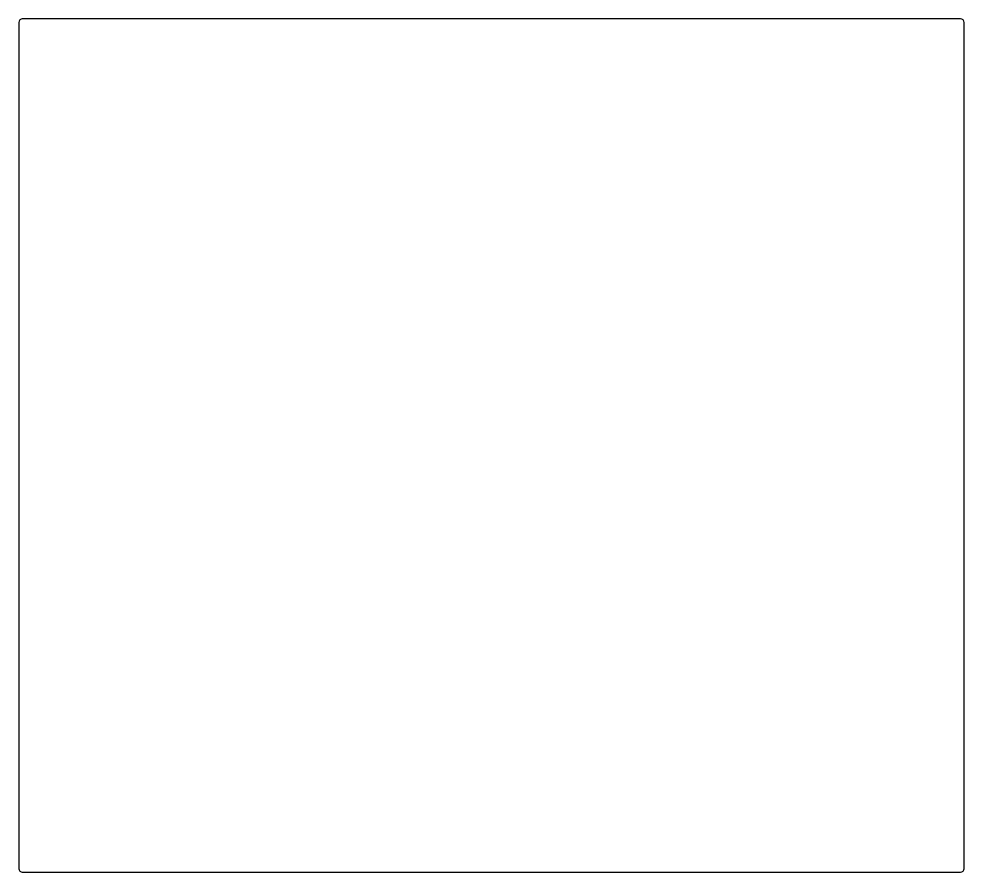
# Model space of a CAD drawing. Header units: millimetres. Extents: x -406 to 7, y 13 to 386.
import ezdxf

# ---------------------------------------------------------------- set-up
doc = ezdxf.new("R2010")
doc.units = ezdxf.units.MM
doc.layers.get('0').update_dxf_attribs({"linetype": 'CONTINUOUS'})

msp = doc.modelspace()

# ---------------------------------------------------------------- linework, layer by layer
msp.add_lwpolyline([(-404.98, 386.47, 0.414214), (-406.48, 384.97), (-406.48, 14.97, 0.414214), (-404.98, 13.47), (5.02, 13.47, 0.414214), (6.52, 14.97), (6.52, 384.97, 0.414214), (5.02, 386.47)], format="xyb", close=True)

doc.saveas('drawing.dxf')
